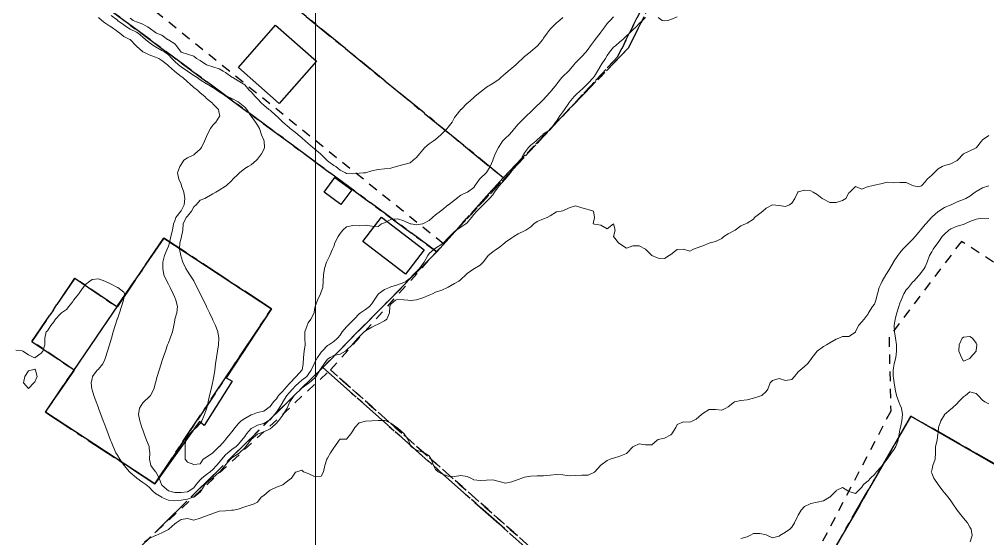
# Model space of a CAD drawing. Header units: centimetres. Extents: x 0 to 642158, y -847 to 649707.
# Drawn here: x 615843.5 to 615919.6, y 620025.5 to 620066.3 of the extents above; entities that cross this region are included whole.
import ezdxf

# ---------------------------------------------------------------- set-up
doc = ezdxf.new("R2010")
doc.units = ezdxf.units.CM
doc.header["$MEASUREMENT"] = 0
doc.linetypes.add('CENTERX2', pattern=[4, 2.5, -0.5, 0.5, -0.5])
doc.linetypes.add('JIS_02_0.7', pattern=[1.35, 0.75, -0.6])
for name, color, linetype, lineweight in [('MEV_grille', 254, 'Continuous', 9), ('WAL_parcellaire agricole', 7, 'JIS_02_0.7', 25), ('WAL_topographie 0.5', 253, 'Continuous', 20)]:
    doc.layers.add(name, color=color, linetype=linetype, lineweight=lineweight)
doc.layers.add('SPW_batiments', color=7, linetype='Continuous')
doc.layers.add('SPW_parcellaire cadastral', color=7, linetype='CENTERX2', lineweight=25, true_color=0xff0542)

# ---------------------------------------------------------------- blocks, each defined once
blk = doc.blocks.new('*U112')
at = {"layer": 'MEV_grille', "transparency": 33554687}
blk.add_lwpolyline([(0, 1825.476), (0, -1825.476)], dxfattribs=at)
blk = doc.blocks.new('*U113')
at = {"layer": 'MEV_grille', "color": 0, "linetype": 'ByBlock', "lineweight": -2, "transparency": 16777216}
blk.add_blockref('*U112', (500, 0), dxfattribs=at)

msp = doc.modelspace()

# ---------------------------------------------------------------- linework, layer by layer
at = {"layer": 'SPW_batiments'}
for points in [[(615863.685, 620065.863), (615866.89, 620063.043), (615863.959, 620059.712), (615860.754, 620062.531), (615863.685, 620065.863)], [(615869.664, 620052.919), (615868.814, 620051.769), (615867.498, 620052.736), (615868.331, 620053.886), (615869.664, 620052.919)], [(615875.348, 620048.203), (615873.899, 620046.287), (615870.549, 620048.852), (615872.014, 620050.769), (615875.348, 620048.203)], [(615863.349, 620043.568), (615859.783, 620038.135), (615860.266, 620037.885), (615858.066, 620034.401), (615857.7, 620034.718), (615857.415, 620034.319), (615854.184, 620029.8), (615845.583, 620035.449), (615854.899, 620049.134), (615863.349, 620043.568)], [(615924.583, 620028.809), (615913.885, 620010.208), (615905.913, 620014.818), (615902.935, 620016.54), (615913.616, 620035.124), (615924.583, 620028.809)]]:
    msp.add_lwpolyline(points, dxfattribs=at)
at = {"layer": 'SPW_parcellaire cadastral'}
for points in [[(615915.182, 620112.256), (615891.43, 620064.089), (615881.571, 620053.877), (615847.499, 620081.761), (615861.422, 620095.011), (615866.347, 620099.698), (615895.058, 620127.02), (615915.182, 620112.256)], [(615915.182, 620112.256), (615946.888, 620088.993), (615965.691, 620075.456), (615935.763, 620024.967), (615931.384, 620017.584), (615921.306, 620023.56), (615924.419, 620028.984), (615913.616, 620035.125), (615903.008, 620016.753), (615901.237, 620014.262), (615896.22, 620018.627), (615893.903, 620015.366), (615884.68, 620023.608), (615867.384, 620038.968), (615876.349, 620048.053), (615881.571, 620053.877), (615891.43, 620064.089), (615915.182, 620112.256)], [(615793.634, 620109.906), (615805.943, 620101.528), (615808.841, 620099.181), (615811.311, 620097.399), (615840.187, 620074.803), (615876.349, 620048.053), (615867.384, 620038.968), (615849.2, 620021.048), (615835.406, 620028.781), (615821.916, 620038.47), (615812.391, 620049.477), (615799.27, 620069.426), (615791.026, 620089.491), (615791.399, 620094.881), (615792.916, 620110.394), (615793.634, 620109.906)], [(615881.571, 620053.877), (615876.349, 620048.053), (615840.187, 620074.803), (615841.408, 620075.964), (615842.079, 620075.275), (615843.298, 620076.465), (615842.64, 620077.138), (615847.499, 620081.761), (615881.571, 620053.877)], [(615854.899, 620049.135), (615851.211, 620043.716), (615847.904, 620045.967), (615844.528, 620041.007), (615847.835, 620038.756), (615845.584, 620035.449), (615854.185, 620029.801), (615863.35, 620043.569), (615854.899, 620049.135)], [(615854.899, 620049.135), (615863.35, 620043.569), (615854.185, 620029.801), (615845.584, 620035.449), (615847.835, 620038.756), (615844.528, 620041.007), (615847.904, 620045.967), (615851.211, 620043.716), (615854.899, 620049.135)], [(615886.713, 619988.01), (615849.2, 620021.048), (615867.384, 620038.968), (615884.68, 620023.608), (615893.903, 620015.366), (615898.92, 620011.002), (615902.979, 620007.47), (615890.322, 619989.068), (615888.503, 619990.658), (615886.713, 619988.01)], [(615886.713, 619988.01), (615888.503, 619990.658), (615890.322, 619989.068), (615902.979, 620007.47), (615898.92, 620011.002), (615893.903, 620015.366), (615896.22, 620018.627), (615901.237, 620014.262), (615903.008, 620016.753), (615913.616, 620035.125), (615924.419, 620028.984), (615921.306, 620023.56), (615931.384, 620017.584), (615924.494, 620005.96), (615920.162, 619998.652), (615920.058, 619998.481), (615911.628, 619984.109), (615908.512, 619978.797), (615905.154, 619973.074), (615904.728, 619972.347), (615902.162, 619974.578), (615895.223, 619980.606), (615886.713, 619988.01)]]:
    msp.add_lwpolyline(points, dxfattribs=at)
at = {"layer": 'WAL_parcellaire agricole'}
for points in [[(615876.881, 620048.669), (615844.229, 620075.015), (615902.372, 620129.271), (615918.869, 620120.207), (615917.1, 620116.655), (615890.563, 620063.375), (615876.881, 620048.669)], [(615940.259, 620051.484), (615932.582, 620039.176), (615917.581, 620048.874), (615911.899, 620041.34), (615912.03, 620035.53), (615902.585, 620017.472), (615905.185, 620015.173), (615900.586, 620009.872), (615867.983, 620038.768), (615876.881, 620048.669), (615890.563, 620063.375), (615917.1, 620116.655), (615927.245, 620096.578), (615940.259, 620051.484)], [(615867.983, 620038.768), (615900.586, 620009.872), (615886.388, 619989.371), (615849.385, 620021.466), (615867.983, 620038.768)]]:
    msp.add_lwpolyline(points, dxfattribs=at)
at = {"layer": 'WAL_topographie 0.5'}
for points in [[(615849.75, 620066.482), (615850.028, 620066.25), (615850.25, 620066.052), (615850.718, 620065.75), (615850.75, 620065.727), (615851.25, 620065.38), (615851.445, 620065.25), (615851.75, 620064.977), (615852.232, 620064.75), (615852.25, 620064.731), (615852.722, 620064.25), (615852.75, 620064.21), (615853.25, 620063.777), (615853.316, 620063.75), (615853.75, 620063.534), (615854.25, 620063.353), (615854.491, 620063.25), (615854.75, 620063.096), (615855.174, 620062.75), (615855.25, 620062.682), (615855.728, 620062.25), (615855.75, 620062.229), (615856.25, 620061.838), (615856.383, 620061.75), (615856.75, 620061.42), (615856.936, 620061.25), (615857.25, 620060.971), (615857.534, 620060.75), (615857.75, 620060.555), (615858.117, 620060.25), (615858.25, 620060.11), (615858.709, 620059.75), (615858.75, 620059.692), (615859.182, 620059.25), (615859.25, 620058.94), (615859.308, 620058.75), (615859.25, 620058.658), (615858.987, 620058.25), (615858.75, 620058.006), (615858.56, 620057.75), (615858.309, 620057.25), (615858.25, 620057.112), (615858.099, 620056.75), (615857.851, 620056.25), (615857.75, 620056.129), (615857.341, 620055.75), (615857.25, 620055.678), (615856.75, 620055.429), (615856.466, 620055.25), (615856.25, 620054.923), (615856.15, 620054.75), (615855.979, 620054.25), (615856.073, 620053.75), (615856.25, 620053.375), (615856.289, 620053.25), (615856.468, 620052.75), (615856.554, 620052.25), (615856.503, 620051.75), (615856.25, 620051.275), (615856.233, 620051.25), (615855.842, 620050.75), (615855.75, 620050.476), (615855.667, 620050.25), (615855.565, 620049.75), (615855.447, 620049.25), (615855.33, 620048.75), (615855.25, 620048.492), (615855.158, 620048.25), (615854.949, 620047.75), (615854.82, 620047.25), (615854.805, 620046.75), (615854.891, 620046.25), (615855.124, 620045.75), (615855.25, 620045.512), (615855.392, 620045.25), (615855.628, 620044.75), (615855.75, 620044.465), (615855.845, 620044.25), (615855.973, 620043.75), (615855.921, 620043.25), (615855.765, 620042.75), (615855.75, 620042.671), (615855.676, 620042.25), (615855.568, 620041.75), (615855.393, 620041.25), (615855.25, 620040.897), (615855.19, 620040.75), (615855.014, 620040.25), (615854.852, 620039.75), (615854.75, 620039.429), (615854.693, 620039.25), (615854.534, 620038.75), (615854.379, 620038.25), (615854.25, 620037.75), (615854.25, 620037.75), (615854.116, 620037.25), (615853.846, 620036.75), (615853.75, 620036.648), (615853.314, 620036.25), (615853.25, 620036.176), (615852.979, 620035.75), (615852.912, 620035.25), (615853.004, 620034.75), (615853.174, 620034.25), (615853.25, 620034.048), (615853.359, 620033.75), (615853.544, 620033.25), (615853.73, 620032.75), (615853.75, 620032.625), (615853.805, 620032.25), (615853.767, 620031.75), (615853.866, 620031.25), (615854.25, 620030.76), (615854.256, 620030.75), (615854.523, 620030.25), (615854.716, 620029.75), (615854.75, 620029.712), (615855.25, 620029.257), (615855.266, 620029.25), (615855.75, 620029.129), (615856.25, 620029.126), (615856.75, 620029.19), (615856.888, 620029.25), (615857.25, 620029.501), (615857.438, 620029.75), (615857.75, 620030.123), (615857.871, 620030.25), (615858.25, 620030.533), (615858.548, 620030.75), (615858.75, 620030.948), (615859.035, 620031.25), (615859.25, 620031.49), (615859.45, 620031.75), (615859.75, 620032.096), (615859.927, 620032.25), (615860.25, 620032.507), (615860.584, 620032.75), (615860.75, 620032.91), (615861.039, 620033.25), (615861.25, 620033.54), (615861.401, 620033.75), (615861.75, 620034.149), (615861.908, 620034.25), (615862.25, 620034.433), (615862.75, 620034.563), (615863.101, 620034.75), (615863.25, 620034.852), (615863.599, 620035.25), (615863.75, 620035.434), (615863.964, 620035.75), (615864.25, 620036.241), (615864.255, 620036.25), (615864.567, 620036.75), (615864.75, 620036.961), (615865.013, 620037.25), (615865.25, 620037.505), (615865.517, 620037.75), (615865.75, 620037.954), (615866.132, 620038.25), (615866.25, 620038.401), (615866.482, 620038.75), (615866.71, 620039.25), (615866.75, 620039.331), (615866.976, 620039.75), (615867.25, 620040.154), (615867.33, 620040.25), (615867.75, 620040.684), (615867.87, 620040.75), (615868.25, 620041.004), (615868.555, 620041.25), (615868.75, 620041.509), (615868.919, 620041.75), (615869.25, 620042.147), (615869.351, 620042.25), (615869.75, 620042.65), (615869.846, 620042.75), (615870.25, 620043.181), (615870.351, 620043.25), (615870.75, 620043.507), (615871.069, 620043.75), (615871.25, 620043.951), (615871.417, 620044.25), (615871.75, 620044.717), (615871.778, 620044.75), (615872.25, 620045.082), (615872.635, 620045.25), (615872.75, 620045.297), (615873.25, 620045.467), (615873.75, 620045.638), (615873.946, 620045.75), (615874.25, 620045.991), (615874.497, 620046.25), (615874.75, 620046.494), (615874.986, 620046.75), (615875.25, 620047.104), (615875.357, 620047.25), (615875.643, 620047.75), (615875.75, 620047.917), (615876.138, 620048.25), (615876.25, 620048.332), (615876.75, 620048.645), (615876.879, 620048.75), (615877.25, 620049.142), (615877.361, 620049.25), (615877.75, 620049.654), (615877.884, 620049.75), (615878.25, 620049.988), (615878.645, 620050.25), (615878.75, 620050.329), (615879.081, 620050.75), (615879.25, 620050.977), (615879.508, 620051.25), (615879.75, 620051.516), (615880.002, 620051.75), (615880.25, 620052.006), (615880.488, 620052.25), (615880.75, 620052.532), (615880.894, 620052.75), (615881.25, 620053.231), (615881.265, 620053.25), (615881.714, 620053.75), (615881.75, 620053.799), (615882.131, 620054.25), (615882.25, 620054.427), (615882.542, 620054.75), (615882.75, 620055.004), (615882.926, 620055.25), (615883.197, 620055.75), (615883.25, 620055.835), (615883.557, 620056.25), (615883.75, 620056.448), (615884.125, 620056.75), (615884.25, 620056.863), (615884.68, 620057.25), (615884.75, 620057.314), (615885.25, 620057.654), (615885.346, 620057.75), (615885.685, 620058.25), (615885.75, 620058.336), (615886.018, 620058.75), (615886.25, 620059.047), (615886.398, 620059.25), (615886.724, 620059.75), (615886.75, 620059.785), (615887.155, 620060.25), (615887.25, 620060.356), (615887.673, 620060.75), (615887.75, 620060.817), (615888.19, 620061.25), (615888.25, 620061.315), (615888.663, 620061.75), (615888.75, 620061.868), (615888.972, 620062.25), (615889.25, 620062.706), (615889.274, 620062.75), (615889.599, 620063.25), (615889.75, 620063.492), (615889.935, 620063.75), (615890.25, 620064.131), (615890.393, 620064.25), (615890.75, 620064.554), (615890.97, 620064.75), (615891.25, 620065.04), (615891.49, 620065.25), (615891.75, 620065.502), (615892.014, 620065.75), (615892.25, 620066.004), (615892.527, 620066.25), (615892.75, 620066.473)], [(615850.75, 620066.622), (615851.25, 620066.256), (615851.258, 620066.25), (615851.75, 620065.895), (615851.95, 620065.75), (615852.25, 620065.554), (615852.75, 620065.324), (615852.865, 620065.25), (615853.25, 620064.936), (615853.446, 620064.75), (615853.75, 620064.502), (615854.114, 620064.25), (615854.25, 620064.16), (615854.75, 620063.889), (615854.965, 620063.75), (615855.25, 620063.546), (615855.53, 620063.25), (615855.75, 620063.025), (615856.049, 620062.75), (615856.25, 620062.586), (615856.75, 620062.259), (615856.764, 620062.25), (615857.25, 620061.918), (615857.507, 620061.75), (615857.75, 620061.572), (615858.25, 620061.271), (615858.286, 620061.25), (615858.75, 620060.963), (615859.056, 620060.75), (615859.25, 620060.62), (615859.75, 620060.319), (615859.901, 620060.25), (615860.25, 620060.097), (615860.75, 620059.84), (615860.88, 620059.75), (615861.25, 620059.425), (615861.421, 620059.25), (615861.739, 620058.75), (615861.75, 620058.727), (615862.091, 620058.25), (615862.25, 620057.997), (615862.415, 620057.75), (615862.564, 620057.25), (615862.75, 620056.822), (615862.785, 620056.75), (615862.819, 620056.25), (615862.75, 620056.101), (615862.572, 620055.75), (615862.25, 620055.33), (615862.181, 620055.25), (615861.75, 620054.886), (615861.522, 620054.75), (615861.25, 620054.61), (615860.85, 620054.25), (615860.75, 620054.154), (615860.321, 620053.75), (615860.25, 620053.66), (615859.804, 620053.25), (615859.75, 620053.204), (615859.25, 620052.907), (615858.991, 620052.75), (615858.75, 620052.619), (615858.25, 620052.327), (615858.127, 620052.25), (615857.75, 620052.114), (615857.43, 620051.75), (615857.25, 620051.585), (615857.063, 620051.25), (615856.75, 620050.865), (615856.654, 620050.75), (615856.421, 620050.25), (615856.391, 620049.75), (615856.295, 620049.25), (615856.25, 620049.112), (615856.165, 620048.75), (615856.126, 620048.25), (615856.221, 620047.75), (615856.25, 620047.65), (615856.4, 620047.25), (615856.614, 620046.75), (615856.75, 620046.53), (615856.94, 620046.25), (615857.25, 620045.763), (615857.258, 620045.75), (615857.512, 620045.25), (615857.75, 620044.756), (615857.753, 620044.75), (615858, 620044.25), (615858.242, 620043.75), (615858.25, 620043.733), (615858.48, 620043.25), (615858.72, 620042.75), (615858.75, 620042.683), (615858.948, 620042.25), (615859.129, 620041.75), (615859.213, 620041.25), (615859.179, 620040.75), (615859.107, 620040.25), (615859.036, 620039.75), (615858.964, 620039.25), (615858.893, 620038.75), (615858.819, 620038.25), (615858.75, 620037.855), (615858.729, 620037.75), (615858.61, 620037.25), (615858.476, 620036.75), (615858.375, 620036.25), (615858.262, 620035.75), (615858.25, 620035.717), (615858.089, 620035.25), (615857.878, 620034.75), (615857.75, 620034.557), (615857.472, 620034.25), (615857.25, 620034.081), (615856.91, 620033.75), (615856.75, 620033.518), (615856.601, 620033.25), (615856.559, 620032.75), (615856.577, 620032.25), (615856.575, 620031.75), (615856.75, 620031.506), (615857.25, 620031.333), (615857.75, 620031.379), (615857.991, 620031.75), (615858.25, 620031.919), (615858.75, 620032.247), (615858.753, 620032.25), (615859.25, 620032.735), (615859.265, 620032.75), (615859.712, 620033.25), (615859.75, 620033.296), (615860.096, 620033.75), (615860.25, 620033.909), (615860.498, 620034.25), (615860.75, 620034.518), (615860.981, 620034.75), (615861.25, 620034.94), (615861.75, 620035.226), (615861.859, 620035.25), (615862.25, 620035.405), (615862.75, 620035.518), (615863.063, 620035.75), (615863.25, 620035.889), (615863.509, 620036.25), (615863.75, 620036.483), (615863.918, 620036.75), (615864.25, 620037.09), (615864.379, 620037.25), (615864.75, 620037.659), (615864.833, 620037.75), (615865.25, 620038.208), (615865.301, 620038.25), (615865.75, 620038.736), (615865.761, 620038.75), (615865.856, 620039.25), (615865.882, 620039.75), (615865.927, 620040.25), (615866.013, 620040.75), (615865.989, 620041.25), (615865.968, 620041.75), (615866.173, 620042.25), (615866.25, 620042.479), (615866.444, 620042.75), (615866.708, 620043.25), (615866.75, 620043.55), (615866.783, 620043.75), (615866.971, 620044.25), (615867.219, 620044.75), (615867.25, 620044.904), (615867.395, 620045.25), (615867.429, 620045.75), (615867.458, 620046.25), (615867.522, 620046.75), (615867.692, 620047.25), (615867.75, 620047.397), (615867.937, 620047.75), (615868.152, 620048.25), (615868.25, 620048.464), (615868.347, 620048.75), (615868.603, 620049.25), (615868.75, 620049.483), (615868.975, 620049.75), (615869.25, 620050.014), (615869.75, 620050.107), (615870.25, 620050.091), (615870.75, 620050.134), (615871.25, 620050.066), (615871.75, 620050.054), (615872.012, 620050.25), (615872.25, 620050.325), (615872.75, 620050.585), (615873.25, 620050.655), (615873.75, 620050.495), (615874.25, 620050.261), (615874.303, 620050.25), (615874.75, 620050.167), (615875.222, 620050.25), (615875.25, 620050.258), (615875.75, 620050.522), (615876.01, 620050.75), (615876.25, 620050.961), (615876.634, 620051.25), (615876.75, 620051.335), (615877.25, 620051.732), (615877.27, 620051.75), (615877.75, 620052.122), (615877.897, 620052.25), (615878.25, 620052.516), (615878.75, 620052.739), (615878.768, 620052.75), (615879.25, 620053.12), (615879.352, 620053.25), (615879.697, 620053.75), (615879.75, 620053.811), (615880.222, 620054.25), (615880.25, 620054.283), (615880.541, 620054.75), (615880.75, 620055.24), (615880.753, 620055.25), (615880.947, 620055.75), (615881.202, 620056.25), (615881.25, 620056.322), (615881.521, 620056.75), (615881.75, 620056.975), (615882.031, 620057.25), (615882.25, 620057.482), (615882.466, 620057.75), (615882.75, 620058.096), (615882.893, 620058.25), (615883.25, 620058.59), (615883.408, 620058.75), (615883.75, 620059.068), (615883.93, 620059.25), (615884.25, 620059.564), (615884.459, 620059.75), (615884.75, 620060.036), (615884.935, 620060.25), (615885.25, 620060.592), (615885.382, 620060.75), (615885.75, 620061.212), (615885.778, 620061.25), (615886.169, 620061.75), (615886.25, 620061.83), (615886.705, 620062.25), (615886.75, 620062.297), (615887.116, 620062.75), (615887.25, 620062.901), (615887.601, 620063.25), (615887.75, 620063.397), (615888.064, 620063.75), (615888.25, 620063.977), (615888.439, 620064.25), (615888.75, 620064.676), (615888.805, 620064.75), (615889.191, 620065.25), (615889.25, 620065.326), (615889.554, 620065.75), (615889.75, 620065.993), (615889.977, 620066.25), (615890.25, 620066.519)], [(615852.25, 620066.432), (615852.475, 620066.25), (615852.75, 620066.133), (615853.25, 620065.95), (615853.606, 620065.75), (615853.75, 620065.654), (615854.25, 620065.282), (615854.314, 620065.25), (615854.75, 620065.072), (615855.196, 620064.75), (615855.25, 620064.726), (615855.75, 620064.402), (615855.901, 620064.25), (615856.247, 620063.75), (615856.25, 620063.747), (615856.75, 620063.601), (615857.25, 620063.425), (615857.45, 620063.25), (615857.75, 620063.08), (615858.25, 620062.75), (615858.25, 620062.75), (615858.75, 620062.589), (615859.25, 620062.432), (615859.556, 620062.25), (615859.75, 620062.149), (615860.25, 620061.785), (615860.32, 620061.75), (615860.75, 620061.505), (615861.12, 620061.25), (615861.25, 620061.169), (615861.613, 620060.75), (615861.75, 620060.63), (615862.078, 620060.25), (615862.25, 620060.08), (615862.569, 620059.75), (615862.75, 620059.592), (615863.154, 620059.25), (615863.25, 620059.179), (615863.733, 620058.75), (615863.75, 620058.732), (615864.25, 620058.256), (615864.258, 620058.25), (615864.75, 620057.82), (615864.838, 620057.75), (615865.25, 620057.423), (615865.451, 620057.25), (615865.75, 620057.02), (615866.037, 620056.75), (615866.25, 620056.557), (615866.607, 620056.25), (615866.75, 620056.139), (615867.2, 620055.75), (615867.25, 620055.702), (615867.713, 620055.25), (615867.75, 620055.215), (615868.25, 620054.845), (615868.408, 620054.75), (615868.75, 620054.478), (615869.164, 620054.25), (615869.25, 620054.205), (615869.75, 620054.193), (615870.25, 620054.224), (615870.583, 620054.25), (615870.75, 620054.272), (615871.25, 620054.407), (615871.75, 620054.526), (615872.25, 620054.577), (615872.75, 620054.627), (615873.167, 620054.75), (615873.25, 620054.777), (615873.75, 620054.912), (615874.25, 620055.043), (615874.484, 620055.25), (615874.75, 620055.473), (615874.978, 620055.75), (615875.25, 620056.077), (615875.417, 620056.25), (615875.75, 620056.53), (615876.065, 620056.75), (615876.25, 620056.88), (615876.67, 620057.25), (615876.75, 620057.318), (615877.178, 620057.75), (615877.25, 620057.843), (615877.561, 620058.25), (615877.75, 620058.613), (615877.847, 620058.75), (615878.25, 620059.233), (615878.265, 620059.25), (615878.75, 620059.742), (615878.758, 620059.75), (615879.25, 620060.176), (615879.335, 620060.25), (615879.75, 620060.592), (615879.962, 620060.75), (615880.25, 620060.986), (615880.702, 620061.25), (615880.75, 620061.282), (615881.25, 620061.629), (615881.382, 620061.75), (615881.75, 620062.083), (615881.948, 620062.25), (615882.25, 620062.479), (615882.552, 620062.75), (615882.75, 620062.939), (615883.092, 620063.25), (615883.25, 620063.398), (615883.691, 620063.75), (615883.75, 620063.792), (615884.25, 620064.226), (615884.274, 620064.25), (615884.679, 620064.75), (615884.75, 620064.855), (615885.019, 620065.25), (615885.25, 620065.55), (615885.437, 620065.75), (615885.75, 620066.059), (615885.992, 620066.25), (615886.25, 620066.481)], [(615893.75, 620066.463), (615894.073, 620066.25), (615894.25, 620066.199), (615894.5, 620066.25), (615894.75, 620066.322), (615895.25, 620066.532)], [(615843.25, 620040.315), (615843.75, 620040.278), (615843.8, 620040.25), (615844.25, 620039.95), (615844.679, 620039.75), (615844.75, 620039.725), (615844.783, 620039.75), (615845.25, 620040.083), (615845.38, 620040.25), (615845.547, 620040.75), (615845.55, 620041.25), (615845.635, 620041.75), (615845.75, 620041.844), (615846, 620042.25), (615846.25, 620042.533), (615846.382, 620042.75), (615846.75, 620043.15), (615846.859, 620043.25), (615847.25, 620043.528), (615847.432, 620043.75), (615847.75, 620044.157), (615847.803, 620044.25), (615848.203, 620044.75), (615848.25, 620044.81), (615848.563, 620045.25), (615848.75, 620045.484), (615849.079, 620045.75), (615849.25, 620045.868), (615849.75, 620045.924), (615850.25, 620045.75), (615850.25, 620045.75), (615850.75, 620045.52), (615851.25, 620045.257), (615851.273, 620045.25), (615851.75, 620044.875), (615851.816, 620044.75), (615851.75, 620044.432), (615851.728, 620044.25), (615851.562, 620043.75), (615851.398, 620043.25), (615851.25, 620042.786), (615851.238, 620042.75), (615851.08, 620042.25), (615850.92, 620041.75), (615850.773, 620041.25), (615850.75, 620041.173), (615850.625, 620040.75), (615850.466, 620040.25), (615850.307, 620039.75), (615850.25, 620039.594), (615850.101, 620039.25), (615849.75, 620038.837), (615849.664, 620038.75), (615849.294, 620038.25), (615849.25, 620038.091), (615849.179, 620037.75), (615849.228, 620037.25), (615849.25, 620037.189), (615849.384, 620036.75), (615849.566, 620036.25), (615849.75, 620035.779), (615849.761, 620035.75), (615849.951, 620035.25), (615850.133, 620034.75), (615850.25, 620034.452), (615850.326, 620034.25), (615850.513, 620033.75), (615850.7, 620033.25), (615850.75, 620033.132), (615850.9, 620032.75), (615851.134, 620032.25), (615851.25, 620032.074), (615851.43, 620031.75), (615851.75, 620031.278), (615851.766, 620031.25), (615852.197, 620030.75), (615852.25, 620030.701), (615852.75, 620030.269), (615852.775, 620030.25), (615853.25, 620029.927), (615853.48, 620029.75), (615853.75, 620029.535), (615854.012, 620029.25), (615854.25, 620029.06), (615854.745, 620028.75), (615854.75, 620028.747), (615855.25, 620028.514), (615855.75, 620028.467), (615856.25, 620028.52), (615856.75, 620028.613), (615857.181, 620028.75), (615857.25, 620028.773), (615857.75, 620029.152), (615857.833, 620029.25), (615858.125, 620029.75), (615858.25, 620029.881), (615858.691, 620030.25), (615858.75, 620030.292), (615859.25, 620030.714), (615859.286, 620030.75), (615859.709, 620031.25), (615859.75, 620031.304), (615860.127, 620031.75), (615860.25, 620031.859), (615860.75, 620032.179), (615860.836, 620032.25), (615861.25, 620032.633), (615861.353, 620032.75), (615861.724, 620033.25), (615861.75, 620033.286), (615862.25, 620033.72), (615862.311, 620033.75), (615862.75, 620033.902), (615863.25, 620034.134), (615863.392, 620034.25), (615863.75, 620034.575), (615863.912, 620034.75), (615864.25, 620035.214), (615864.28, 620035.25), (615864.588, 620035.75), (615864.75, 620036.151), (615864.805, 620036.25), (615865.15, 620036.75), (615865.25, 620036.862), (615865.66, 620037.25), (615865.75, 620037.331), (615866.25, 620037.697), (615866.321, 620037.75), (615866.75, 620038.122), (615866.866, 620038.25), (615867.17, 620038.75), (615867.25, 620038.897), (615867.495, 620039.25), (615867.75, 620039.606), (615867.98, 620039.75), (615868.25, 620039.89), (615868.75, 620040.004), (615869.17, 620040.25), (615869.25, 620040.306), (615869.706, 620040.75), (615869.75, 620040.805), (615870.153, 620041.25), (615870.25, 620041.355), (615870.651, 620041.75), (615870.75, 620041.835), (615871.25, 620042.129), (615871.497, 620042.25), (615871.75, 620042.362), (615872.25, 620042.629), (615872.433, 620042.75), (615872.638, 620043.25), (615872.66, 620043.75), (615872.75, 620043.927), (615873.116, 620044.25), (615873.25, 620044.303), (615873.75, 620044.288), (615874.073, 620044.25), (615874.25, 620044.189), (615874.523, 620044.25), (615874.75, 620044.278), (615875.25, 620044.442), (615875.75, 620044.644), (615876, 620044.75), (615876.25, 620044.866), (615876.75, 620045.04), (615877.197, 620045.25), (615877.25, 620045.274), (615877.75, 620045.573), (615878.083, 620045.75), (615878.25, 620045.866), (615878.644, 620046.25), (615878.75, 620046.359), (615879.25, 620046.72), (615879.317, 620046.75), (615879.75, 620046.991), (615879.996, 620047.25), (615880.25, 620047.587), (615880.396, 620047.75), (615880.75, 620048.048), (615881.045, 620048.25), (615881.25, 620048.388), (615881.687, 620048.75), (615881.75, 620048.798), (615882.25, 620049.154), (615882.411, 620049.25), (615882.75, 620049.452), (615883.25, 620049.7), (615883.345, 620049.75), (615883.75, 620050.024), (615883.984, 620050.25), (615884.25, 620050.445), (615884.75, 620050.637), (615885.027, 620050.75), (615885.25, 620050.868), (615885.75, 620051.182), (615886.125, 620051.25), (615886.25, 620051.265), (615886.75, 620051.508), (615887.25, 620051.667), (615887.75, 620051.509), (615888.25, 620051.369), (615888.666, 620051.25), (615888.75, 620050.751), (615888.75, 620050.75), (615888.75, 620050.749), (615888.65, 620050.25), (615888.75, 620050.214), (615889.25, 620050.155), (615889.75, 620049.855), (615890.25, 620050.25), (615890.25, 620050.25), (615890.25, 620050.25), (615890.382, 620049.75), (615890.25, 620049.25), (615890.645, 620048.75), (615890.75, 620048.67), (615891.25, 620048.35), (615891.75, 620048.517), (615892.25, 620048.523), (615892.75, 620048.25), (615892.75, 620048.25), (615893.25, 620047.75), (615893.25, 620047.75), (615893.75, 620047.56), (615894.25, 620047.526), (615894.619, 620047.75), (615894.75, 620047.844), (615895.25, 620048.234), (615895.749, 620048.25), (615895.75, 620048.25), (615895.75, 620048.25), (615896.25, 620048.091), (615896.541, 620048.25), (615896.75, 620048.343), (615897.25, 620048.53), (615897.75, 620048.724), (615897.833, 620048.75), (615898.25, 620048.854), (615898.75, 620049.091), (615898.909, 620049.25), (615899.25, 620049.453), (615899.75, 620049.731), (615899.792, 620049.75), (615900.25, 620050.094), (615900.607, 620050.25), (615900.75, 620050.3), (615901.25, 620050.625), (615901.333, 620050.75), (615901.75, 620051.062), (615901.981, 620051.25), (615902.25, 620051.483), (615902.75, 620051.75), (615902.75, 620051.75), (615902.75, 620051.75), (615903.25, 620051.689), (615903.75, 620051.617), (615904.083, 620051.75), (615904.25, 620051.875), (615904.481, 620052.25), (615904.717, 620052.75), (615904.75, 620052.766), (615905.25, 620052.907), (615905.75, 620052.846), (615905.946, 620052.75), (615906.25, 620052.561), (615906.639, 620052.25), (615906.75, 620052.179), (615907.25, 620051.917), (615907.75, 620051.936), (615908.25, 620052.09), (615908.5, 620052.25), (615908.75, 620052.694), (615908.812, 620052.75), (615909.25, 620053.188), (615909.75, 620052.964), (615910.25, 620053.176), (615910.536, 620053.25), (615910.75, 620053.291), (615911.25, 620053.386), (615911.75, 620053.54), (615912.25, 620053.478), (615912.75, 620053.493), (615913.25, 620053.504), (615913.75, 620053.27), (615913.812, 620053.25), (615914.25, 620053.154), (615914.439, 620053.25), (615914.75, 620053.561), (615914.893, 620053.75), (615915.25, 620054.068), (615915.435, 620054.25), (615915.75, 620054.565), (615916.083, 620054.75), (615916.25, 620054.829), (615916.75, 620054.968), (615917.25, 620055.229), (615917.277, 620055.25), (615917.75, 620055.75), (615917.75, 620055.75), (615918.25, 620056), (615918.75, 620056.239), (615918.765, 620056.25), (615919.173, 620056.75), (615919.25, 620056.847), (615919.75, 620057.193)], [(615853.368, 620025.25), (615853.75, 620025.503), (615854.25, 620025.744), (615854.261, 620025.75), (615854.75, 620025.949), (615855.25, 620026.22), (615855.29, 620026.25), (615855.75, 620026.677), (615855.857, 620026.75), (615856.25, 620027.009), (615856.75, 620027.083), (615857.25, 620026.956), (615857.75, 620027.116), (615858.094, 620027.25), (615858.25, 620027.289), (615858.75, 620027.471), (615859.25, 620027.649), (615859.75, 620027.698), (615860.25, 620027.729), (615860.375, 620027.75), (615860.75, 620027.826), (615861.25, 620027.99), (615861.75, 620028.153), (615861.985, 620028.25), (615862.25, 620028.375), (615862.544, 620028.75), (615862.75, 620028.903), (615863.171, 620029.25), (615863.25, 620029.306), (615863.75, 620029.543), (615864.25, 620029.737), (615864.281, 620029.75), (615864.75, 620030.135), (615864.917, 620030.25), (615865.25, 620030.724), (615865.35, 620030.75), (615865.75, 620030.875), (615865.861, 620030.75), (615866.25, 620030.613), (615866.75, 620030.391), (615867.25, 620030.416), (615867.434, 620030.75), (615867.538, 620031.25), (615867.706, 620031.75), (615867.75, 620031.815), (615868, 620032.25), (615868.25, 620032.636), (615868.337, 620032.75), (615868.679, 620033.25), (615868.75, 620033.333), (615869.25, 620033.317), (615869.592, 620033.75), (615869.75, 620033.981), (615869.902, 620034.25), (615870.25, 620034.606), (615870.75, 620034.739), (615871.249, 620034.75), (615871.25, 620034.75), (615871.75, 620034.785), (615872.25, 620034.779), (615872.342, 620034.75), (615872.75, 620034.59), (615873.215, 620034.25), (615873.25, 620034.215), (615873.75, 620033.772), (615873.777, 620033.75), (615874.12, 620033.25), (615874.25, 620032.865), (615874.307, 620032.75), (615874.75, 620032.445), (615875.25, 620032.293), (615875.366, 620032.25), (615875.75, 620032), (615875.912, 620031.75), (615876.079, 620031.25), (615876.25, 620030.939), (615876.452, 620030.75), (615876.75, 620030.599), (615877.25, 620030.424), (615877.75, 620030.375), (615878.25, 620030.47), (615878.75, 620030.394), (615879.016, 620030.25), (615879.25, 620030.127), (615879.75, 620030.079), (615880.25, 620030.104), (615880.75, 620030.117), (615881.25, 620030), (615881.75, 620029.865), (615882.25, 620029.966), (615882.75, 620030.163), (615883.032, 620030.25), (615883.25, 620030.324), (615883.75, 620030.424), (615884.25, 620030.444), (615884.75, 620030.447), (615885.25, 620030.491), (615885.75, 620030.546), (615886.25, 620030.509), (615886.75, 620030.432), (615887.25, 620030.453), (615887.75, 620030.493), (615888.25, 620030.49), (615888.75, 620030.721), (615888.774, 620030.75), (615889.226, 620031.25), (615889.25, 620031.269), (615889.75, 620031.639), (615889.981, 620031.75), (615890.25, 620031.84), (615890.75, 620031.985), (615891.25, 620032.194), (615891.313, 620032.25), (615891.75, 620032.706), (615891.817, 620032.75), (615892.25, 620032.96), (615892.75, 620032.881), (615893.25, 620032.869), (615893.671, 620033.25), (615893.75, 620033.297), (615894.25, 620033.4), (615894.75, 620033.667), (615894.817, 620033.75), (615895.142, 620034.25), (615895.25, 620034.477), (615895.75, 620034.673), (615896.25, 620034.655), (615896.486, 620034.75), (615896.75, 620034.905), (615897.15, 620035.25), (615897.25, 620035.339), (615897.75, 620035.65), (615898.25, 620035.658), (615898.75, 620035.602), (615899.075, 620035.75), (615899.25, 620035.853), (615899.75, 620036.25), (615899.75, 620036.25), (615900.25, 620036.35), (615900.75, 620036.406), (615901.25, 620036.55), (615901.75, 620036.689), (615901.909, 620036.75), (615902.25, 620037.076), (615902.379, 620037.25), (615902.563, 620037.75), (615902.75, 620037.926), (615903.25, 620038.079), (615903.75, 620037.928), (615904.25, 620038.02), (615904.468, 620038.25), (615904.75, 620038.605), (615904.911, 620038.75), (615905.25, 620039.038), (615905.476, 620039.25), (615905.75, 620039.577), (615905.86, 620039.75), (615906.25, 620040.25), (615906.25, 620040.25), (615906.75, 620040.603), (615906.971, 620040.75), (615907.25, 620040.888), (615907.75, 620041.184), (615907.939, 620041.25), (615908.25, 620041.381), (615908.75, 620041.384), (615909.25, 620041.724), (615909.265, 620041.75), (615909.496, 620042.25), (615909.75, 620042.541), (615909.933, 620042.75), (615910.25, 620043.167), (615910.294, 620043.25), (615910.601, 620043.75), (615910.75, 620043.929), (615910.867, 620044.25), (615910.989, 620044.75), (615911.131, 620045.25), (615911.25, 620045.497), (615911.369, 620045.75), (615911.653, 620046.25), (615911.75, 620046.389), (615911.957, 620046.75), (615912.244, 620047.25), (615912.25, 620047.259), (615912.582, 620047.75), (615912.75, 620047.981), (615912.985, 620048.25), (615913.25, 620048.534), (615913.476, 620048.75), (615913.75, 620049.009), (615913.947, 620049.25), (615914.25, 620049.598), (615914.36, 620049.75), (615914.75, 620050.205), (615914.792, 620050.25), (615915.237, 620050.75), (615915.25, 620050.765), (615915.75, 620051.219), (615915.801, 620051.25), (615916.25, 620051.53), (615916.75, 620051.743), (615916.769, 620051.75), (615917.25, 620051.968), (615917.75, 620052.165), (615917.947, 620052.25), (615918.25, 620052.429), (615918.673, 620052.75), (615918.75, 620052.804), (615919.25, 620053.07), (615919.75, 620053.235)], [(615900.25, 620025.5), (615900.75, 620025.641), (615900.945, 620025.75), (615901.25, 620025.912), (615901.75, 620025.917), (615902.25, 620025.788), (615902.333, 620025.75), (615902.75, 620025.567), (615903.25, 620025.706), (615903.319, 620025.75), (615903.75, 620026.004), (615904.091, 620026.25), (615904.25, 620026.399), (615904.47, 620026.75), (615904.706, 620027.25), (615904.75, 620027.354), (615904.98, 620027.75), (615905.25, 620028.02), (615905.692, 620028.25), (615905.75, 620028.275), (615906.25, 620028.365), (615906.75, 620028.469), (615907.229, 620028.75), (615907.25, 620028.767), (615907.733, 620029.25), (615907.75, 620029.274), (615908.25, 620029.519), (615908.662, 620029.25), (615908.75, 620029.203), (615909.25, 620029.059), (615909.459, 620029.25), (615909.75, 620029.548), (615909.883, 620029.75), (615910.25, 620030.055), (615910.435, 620030.25), (615910.75, 620030.543), (615910.911, 620030.75), (615911.25, 620031.126), (615911.349, 620031.25), (615911.75, 620031.745), (615911.754, 620031.75), (615912.101, 620032.25), (615912.25, 620032.459), (615912.433, 620032.75), (615912.624, 620033.25), (615912.681, 620033.75), (615912.75, 620034.044), (615912.789, 620034.25), (615912.915, 620034.75), (615912.949, 620035.25), (615912.865, 620035.75), (615912.75, 620036.044), (615912.659, 620036.25), (615912.478, 620036.75), (615912.372, 620037.25), (615912.307, 620037.75), (615912.25, 620038.133), (615912.232, 620038.25), (615912.219, 620038.75), (615912.25, 620038.926), (615912.31, 620039.25), (615912.419, 620039.75), (615912.484, 620040.25), (615912.478, 620040.75), (615912.411, 620041.25), (615912.323, 620041.75), (615912.301, 620042.25), (615912.388, 620042.75), (615912.511, 620043.25), (615912.662, 620043.75), (615912.75, 620044.013), (615912.842, 620044.25), (615913.064, 620044.75), (615913.25, 620045.052), (615913.425, 620045.25), (615913.75, 620045.669), (615913.834, 620045.75), (615914.25, 620046.201), (615914.287, 620046.25), (615914.664, 620046.75), (615914.75, 620046.875), (615914.906, 620047.25), (615915.088, 620047.75), (615915.25, 620048.054), (615915.372, 620048.25), (615915.726, 620048.75), (615915.75, 620048.789), (615916.083, 620049.25), (615916.25, 620049.428), (615916.593, 620049.75), (615916.75, 620049.868), (615917.25, 620050.057), (615917.75, 620050.191), (615917.849, 620050.25), (615918.25, 620050.443), (615918.75, 620050.628), (615919.25, 620050.694), (615919.75, 620050.66)], [(615918.305, 620039.75), (615918.25, 620039.668), (615917.75, 620039.441), (615917.581, 620039.75), (615917.385, 620040.25), (615917.418, 620040.75), (615917.646, 620041.25), (615917.75, 620041.345), (615918.25, 620041.396), (615918.447, 620041.25), (615918.75, 620040.86), (615918.794, 620040.75), (615918.75, 620040.286), (615918.741, 620040.25), (615918.305, 620039.75)], [(615844.25, 620037.31), (615844.673, 620037.75), (615844.75, 620037.819), (615844.931, 620038.25), (615844.803, 620038.75), (615844.75, 620038.837), (615844.464, 620038.75), (615844.25, 620038.698), (615843.973, 620038.25), (615843.871, 620037.75), (615844.25, 620037.31)], [(615918.269, 620025.25), (615918.441, 620025.75), (615918.341, 620026.25), (615918.25, 620026.41), (615918.057, 620026.75), (615917.75, 620027.115), (615917.641, 620027.25), (615917.25, 620027.75), (615917.25, 620027.75), (615916.917, 620028.25), (615916.75, 620028.479), (615916.548, 620028.75), (615916.25, 620029.1), (615916.125, 620029.25), (615915.75, 620029.75), (615915.75, 620029.75), (615915.417, 620030.25), (615915.25, 620030.65), (615915.218, 620030.75), (615915.25, 620030.855), (615915.345, 620031.25), (615915.535, 620031.75), (615915.546, 620032.25), (615915.55, 620032.75), (615915.679, 620033.25), (615915.746, 620033.75), (615915.75, 620033.783), (615915.796, 620034.25), (615915.968, 620034.75), (615916.25, 620035.232), (615916.265, 620035.25), (615916.75, 620035.677), (615916.857, 620035.75), (615917.25, 620036.119), (615917.356, 620036.25), (615917.75, 620036.656), (615917.905, 620036.75), (615918.25, 620037.048), (615918.75, 620036.92), (615918.911, 620036.75), (615919.25, 620036.38), (615919.439, 620036.25), (615919.75, 620036.106)]]:
    msp.add_lwpolyline(points, dxfattribs=at)

# ---------------------------------------------------------------- block references
at = {"layer": 'MEV_grille', "transparency": 33554687}
msp.add_blockref('*U113', (615366.814, 620593.644), dxfattribs=at)

doc.saveas('drawing.dxf')
